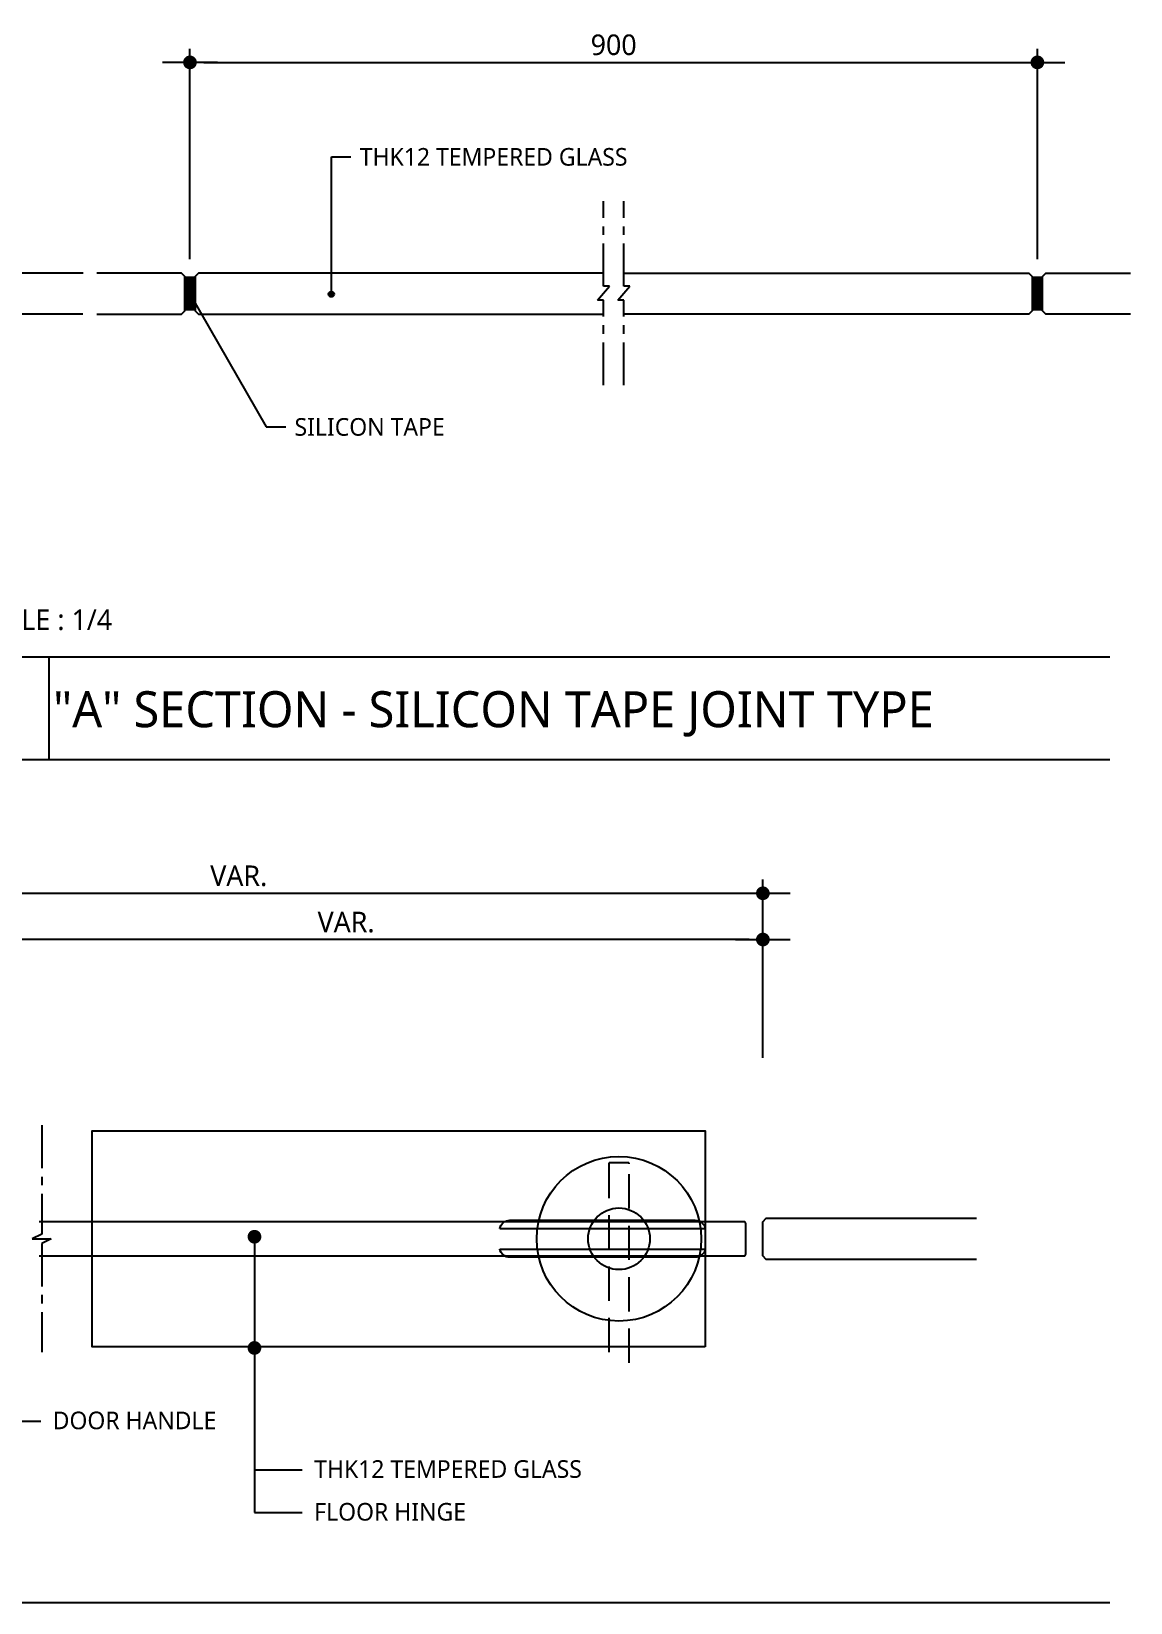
# Model space of a CAD drawing. Extents: x -3428 to 96951, y -19235 to 531574.
# Drawn here: x -2368.1 to -2047.5, y -18653 to -18194.4 of the extents above; entities that cross this region are included whole.
import ezdxf

# ---------------------------------------------------------------- set-up
doc = ezdxf.new("R2010")
doc.units = 0
doc.header["$MEASUREMENT"] = 0
doc.header["$PDMODE"] = 3
doc.header["$PDSIZE"] = -1
doc.linetypes.add('CENTER', pattern=[2, 1.25, -0.25, 0.25, -0.25])
doc.linetypes.add('DASHED', pattern=[0.75, 0.5, -0.25])
doc.layers.get('0').update_dxf_attribs({"linetype": 'CONTINUOUS'})
doc.layers.get('Defpoints').update_dxf_attribs({"color": 137, "linetype": 'CONTINUOUS'})
for name, color, linetype in [('0-KSC-CEN', 1, 'CENTER'), ('0-KSC-LEADER', 7, 'CONTINUOUS'), ('01TEX', 3, 'CONTINUOUS'), ('3', 3, 'CONTINUOUS'), ('A-CEN', 1, 'CENTER'), ('A-DIM', 7, 'CONTINUOUS'), ('A-LEAD', 7, 'CONTINUOUS'), ('A-SECT-PCN5', 5, 'CONTINUOUS'), ('A-SECT-PCN6', 6, 'CONTINUOUS'), ('A-TEXT(재료명)', 3, 'CONTINUOUS'), ('D-DETAIL', 7, 'CONTINUOUS'), ('TAG', 6, 'CONTINUOUS')]:
    doc.layers.add(name, color=color, linetype=linetype)
doc.styles.add('GAUN', font='malgun.ttf')
doc.styles.add('KSC-돋움', font='malgun.ttf')
doc.styles.add('돋음', font='malgun.ttf')
doc.styles.add('맑은고딕', font='malgun.ttf')
doc.dimstyles.new('f', dxfattribs={"dimscale": 100, "dimtxt": 3, "dimasz": 1, "dimexe": 2, "dimexo": 5, "dimgap": 1, "dimtad": 1, "dimdec": 1, "dimdsep": 46, "dimtxsty": '돋음', "dimblk": 'DOT', "dimcen": 5, "dimclrd": 7, "dimclre": 7, "dimclrt": 3, "dimadec": 0, "dimazin": 0, "dimtfac": 1, "dimtdec": 1, "dimtix": 1, "dimtmove": 2, "dimatfit": 1, "dimldrblk": 'DOT', "dimfxl": 1, "dimarcsym": 0})
doc.dimstyles.new('GAUN-4', dxfattribs={"dimscale": 4, "dimtxt": 1.5, "dimasz": 1, "dimexe": 1, "dimexo": 1, "dimgap": 0.5, "dimtad": 1, "dimdec": 1, "dimzin": 1, "dimdsep": 46, "dimlunit": 6, "dimtxsty": '맑은고딕', "dimblk": 'CJDOT', "dimcen": 0.09, "dimdle": 1, "dimclrd": 256, "dimclre": 256, "dimclrt": 3, "dimadec": 0, "dimazin": 0, "dimtfac": 1, "dimtdec": 1, "dimtix": 1, "dimtmove": 2, "dimatfit": 3, "dimfxl": 1, "dimtolj": 1, "dimtzin": 1, "dimarcsym": 0})

# ---------------------------------------------------------------- blocks, each defined once
blk = doc.blocks.new('CJDOT')
blk.add_line((-2, 0), (2, 0))
at = {"const_width": 0.5}
blk.add_lwpolyline([(-0.25, 0, 1), (0.25, 0, 1)], format="xyb", close=True, dxfattribs=at)
blk = doc.blocks.new('*D51')
at = {"layer": 'A-DIM', "lineweight": -2, "transparency": 16777216}
for p, q in [((-2377.7, -18260.95), (-2377.7, -18256.95)), ((-2353.04, -18264.95), (-2381.7, -18264.95)), ((-2377.7, -18264.95), (-2377.7, -18276.95)), ((-2353.1, -18276.95), (-2381.7, -18276.95)), ((-2377.7, -18280.95), (-2377.7, -18284.95))]:
    blk.add_line(p, q, dxfattribs=at)
at = {"layer": 'Defpoints', "color": 0, "transparency": 16777216}
for p in [(-2349.04, -18264.95), (-2377.7, -18276.95), (-2349.1, -18276.95)]:
    blk.add_point(p, dxfattribs=at)
at = {"layer": 'A-DIM', "lineweight": -2, "transparency": 16777216, "xscale": 4, "yscale": 4, "zscale": 4}
for p, rotation in [((-2377.7, -18264.95), 270), ((-2377.7, -18276.95), 90)]:
    blk.add_blockref('CJDOT', p, dxfattribs=dict(at, rotation=rotation))
at = {"layer": 'A-DIM', "color": 3, "transparency": 16777216, "insert": (-2382.82, -18270.95), "char_height": 6, "attachment_point": 5, "rotation": 90, "style": '맑은고딕'}
blk.add_mtext('\\A1;12.0', dxfattribs=at)
blk = doc.blocks.new('*D53')
at = {"layer": 'A-DIM', "lineweight": -2, "transparency": 16777216}
for p, q in [((-2321.86, -18260.95), (-2321.86, -18199.48)), ((-2074.69, -18260.95), (-2074.69, -18199.48)), ((-2317.86, -18203.48), (-2078.69, -18203.48))]:
    blk.add_line(p, q, dxfattribs=at)
at = {"layer": 'Defpoints', "color": 0, "transparency": 16777216}
for p in [(-2074.69, -18203.48), (-2321.86, -18264.95), (-2074.69, -18264.95)]:
    blk.add_point(p, dxfattribs=at)
at = {"layer": 'A-DIM', "lineweight": -2, "transparency": 16777216, "xscale": 4, "yscale": 4, "zscale": 4, "rotation": 180}
blk.add_blockref('CJDOT', (-2321.86, -18203.48), dxfattribs=at)
at = {"layer": 'A-DIM', "lineweight": -2, "transparency": 16777216, "xscale": 4, "yscale": 4, "zscale": 4}
blk.add_blockref('CJDOT', (-2074.69, -18203.48), dxfattribs=at)
at = {"layer": 'A-DIM', "color": 3, "transparency": 16777216, "insert": (-2198.28, -18198.38), "char_height": 6, "attachment_point": 5, "style": '맑은고딕'}
blk.add_mtext('\\A1;900', dxfattribs=at)
blk = doc.blocks.new('*D71')
at = {"layer": 'A-DIM', "lineweight": -2, "transparency": 16777216}
for p, q in [((-2460.5, -18493.96), (-2460.5, -18441.96)), ((-2456.5, -18445.96), (-2158.76, -18445.96)), ((-2154.76, -18493.96), (-2154.76, -18441.96))]:
    blk.add_line(p, q, dxfattribs=at)
at = {"layer": 'Defpoints', "color": 0, "transparency": 16777216}
for p in [(-2154.76, -18445.96), (-2460.5, -18497.96), (-2154.76, -18497.96)]:
    blk.add_point(p, dxfattribs=at)
at = {"layer": 'A-DIM', "lineweight": -2, "transparency": 16777216, "xscale": 4, "yscale": 4, "zscale": 4, "rotation": 180}
blk.add_blockref('CJDOT', (-2460.5, -18445.96), dxfattribs=at)
at = {"layer": 'A-DIM', "lineweight": -2, "transparency": 16777216, "xscale": 4, "yscale": 4, "zscale": 4}
blk.add_blockref('CJDOT', (-2154.76, -18445.96), dxfattribs=at)
at = {"layer": 'A-DIM', "color": 3, "transparency": 16777216, "insert": (-2307.63, -18440.91), "char_height": 6, "attachment_point": 5, "style": '맑은고딕'}
blk.add_mtext('\\A1;VAR.', dxfattribs=at)
blk = doc.blocks.new('_Dot')
at = {"color": 0, "linetype": 'ByBlock', "lineweight": -2}
blk.add_line((-0.5, 0), (-1, 0), dxfattribs=at)
at = {"color": 0, "linetype": 'ByBlock', "const_width": 0.5}
blk.add_lwpolyline([(-0.25, 0, 1), (0.25, 0, 1)], format="xyb", close=True, dxfattribs=at)
blk = doc.blocks.new('*D74')
at = {"layer": 'A-DIM', "lineweight": -2, "transparency": 16777216}
for p, q in [((-2397.88, -18493.96), (-2397.88, -18455.46)), ((-2154.76, -18493.96), (-2154.76, -18455.46)), ((-2158.76, -18459.46), (-2393.88, -18459.46))]:
    blk.add_line(p, q, dxfattribs=at)
at = {"layer": 'Defpoints', "color": 0, "transparency": 16777216}
for p in [(-2397.88, -18459.46), (-2397.88, -18497.96), (-2154.76, -18497.96)]:
    blk.add_point(p, dxfattribs=at)
at = {"layer": 'A-DIM', "lineweight": -2, "transparency": 16777216, "xscale": 4, "yscale": 4, "zscale": 4, "rotation": 180}
blk.add_blockref('CJDOT', (-2397.88, -18459.46), dxfattribs=at)
at = {"layer": 'A-DIM', "lineweight": -2, "transparency": 16777216, "xscale": 4, "yscale": 4, "zscale": 4}
blk.add_blockref('CJDOT', (-2154.76, -18459.46), dxfattribs=at)
at = {"layer": 'A-DIM', "color": 3, "transparency": 16777216, "insert": (-2276.32, -18454.41), "char_height": 6, "attachment_point": 5, "style": '맑은고딕'}
blk.add_mtext('\\A1;VAR.', dxfattribs=at)

msp = doc.modelspace()

# ---------------------------------------------------------------- hatches: boundary and pattern name
at = {"layer": 'A-LEAD'}
h = msp.add_hatch(color=256, dxfattribs=at)
edge = h.paths.add_edge_path()
edge.add_arc((-2321.82, -18271.21), 0.8, 0, 360)
h = msp.add_hatch(color=256, dxfattribs=at)
edge = h.paths.add_edge_path()
edge.add_arc((-2280.62, -18271.13), 0.8, 0, 360)

# ---------------------------------------------------------------- linework, layer by layer
at = {"layer": '0-KSC-CEN', "ltscale": 10}
msp.add_lwpolyline([(-2365.1, -18513.68), (-2365.1, -18545.41), (-2367.88, -18546.8), (-2362.32, -18546.8), (-2365.1, -18548.19), (-2365.1, -18579.93)], dxfattribs=at)
at = {"layer": '3', "color": 4}
for p, q in [((-2740.54, -18376.96), (-2053.54, -18376.96)), ((-2363.04, -18376.96), (-2363.04, -18406.96)), ((-3427.54, -18652.96), (-2053.54, -18652.96))]:
    msp.add_line(p, q, dxfattribs=at)
at = {"layer": '3'}
msp.add_line((-2740.54, -18406.96), (-2053.54, -18406.96), dxfattribs=at)
at = {"layer": 'A-CEN', "ltscale": 10}
for points in [[(-2201.28, -18297.68), (-2201.28, -18272.83), (-2203.03, -18272.83), (-2199.53, -18268.83), (-2201.28, -18268.83), (-2201.28, -18243.97)], [(-2195.28, -18297.68), (-2195.28, -18272.83), (-2197.03, -18272.83), (-2193.53, -18268.83), (-2195.28, -18268.83), (-2195.28, -18243.97)]]:
    msp.add_lwpolyline(points, dxfattribs=at)
at = {"layer": 'A-LEAD'}
for p, q in [((-2280.62, -18271.13), (-2280.62, -18231.05)), ((-2280.62, -18231.05), (-2274.9, -18231.05)), ((-2321.82, -18271.21), (-2299.65, -18309.86)), ((-2299.65, -18309.86), (-2293.93, -18309.86))]:
    msp.add_line(p, q, dxfattribs=at)
for centre in [(-2321.82, -18271.21), (-2280.62, -18271.13)]:
    msp.add_circle(centre, 0.8, dxfattribs=at)
at = {"layer": 'A-SECT-PCN5'}
for points in [[(-2349.04, -18276.95), (-2324.36, -18276.95), (-2323.36, -18275.95), (-2323.36, -18265.95), (-2324.36, -18264.95), (-2349.04, -18264.95)], [(-2201.28, -18264.95), (-2319.36, -18264.95), (-2320.36, -18265.95), (-2320.36, -18275.95), (-2319.36, -18276.95), (-2201.28, -18276.95)], [(-2195.28, -18264.95), (-2077.19, -18264.95), (-2076.19, -18265.95), (-2076.19, -18275.95), (-2077.19, -18276.95), (-2195.28, -18276.95)], [(-2047.51, -18276.95), (-2072.19, -18276.95), (-2073.19, -18275.95), (-2073.19, -18265.95), (-2072.19, -18264.95), (-2047.51, -18264.95)], [(-2092.48, -18552.8), (-2153.76, -18552.8), (-2154.76, -18551.8), (-2154.76, -18541.8), (-2153.76, -18540.8), (-2092.48, -18540.8)]]:
    msp.add_lwpolyline(points, dxfattribs=at)
at = {"layer": 'A-SECT-PCN5', "color": 8, "linetype": 'DASHED', "ltscale": 20}
msp.add_lwpolyline([(-2193.73, -18582.98), (-2193.73, -18524.91, 0.414214), (-2194.03, -18524.61), (-2199.43, -18524.61, 0.414214), (-2199.73, -18524.91), (-2199.73, -18582.98)], format="xyb", dxfattribs=at)
at = {"layer": 'A-SECT-PCN5'}
msp.add_lwpolyline([(-2365.88, -18551.8), (-2160.26, -18551.8, 0.414214), (-2159.76, -18551.3), (-2159.76, -18542.3, 0.414214), (-2160.26, -18541.8), (-2365.88, -18541.8)], format="xyb", dxfattribs=at)
at = {"layer": 'A-SECT-PCN6', "const_width": 3}
for points in [[(-2321.86, -18265.95), (-2321.86, -18275.95)], [(-2074.69, -18265.95), (-2074.69, -18275.95)]]:
    msp.add_lwpolyline(points, dxfattribs=at)
at = {"layer": 'D-DETAIL', "color": 6, "linetype": 'Continuous'}
for p, q in [((-2231.49, -18543.8), (-2171.55, -18543.8)), ((-2231.49, -18549.8), (-2171.55, -18549.8))]:
    msp.add_line(p, q, dxfattribs=at)
at = {"layer": 'D-DETAIL', "color": 8}
msp.add_lwpolyline([(-2171.55, -18578.3), (-2350.35, -18578.3), (-2350.35, -18515.3), (-2171.55, -18515.3)], close=True, dxfattribs=at)
at = {"layer": 'D-DETAIL', "color": 6, "linetype": 'Continuous'}
for points in [[(-2231.49, -18543.8, -0.356394), (-2228.55, -18541.4), (-2174.49, -18541.4, -0.356394), (-2171.55, -18543.8, -0.356394)], [(-2171.55, -18549.8, -0.356394), (-2174.49, -18552.2), (-2228.55, -18552.2, -0.356394), (-2231.49, -18549.8)]]:
    msp.add_lwpolyline(points, format="xyb", dxfattribs=at)
at = {"layer": 'D-DETAIL', "color": 8}
for radius in [24, 9]:
    msp.add_circle((-2196.73, -18546.8), radius, dxfattribs=at)

# ---------------------------------------------------------------- texts
at = {"layer": '01TEX', "style": 'GAUN'}
msp.add_text('"A" SECTION - SILICON TAPE JOINT TYPE', height=10.5, dxfattribs=at).set_placement((-2361.79, -18397.5))
at = {"layer": 'A-TEXT(재료명)', "style": 'KSC-돋움'}
for s, height, p in [('SCALE : 1/4', 6, (-2385.24, -18369.13)), ('DOOR HANDLE', 5.1429, (-2361.9, -18602.38)), ('THK12 TEMPERED GLASS', 5.1429, (-2285.63, -18616.56)), ('FLOOR HINGE', 5.1429, (-2285.63, -18629.04))]:
    msp.add_text(s, height=height, dxfattribs=at).set_placement(p)
at = {"layer": 'TAG', "color": 3, "style": 'KSC-돋움'}
for s, p in [('THK12 TEMPERED GLASS', (-2272.33, -18233.61)), ('SILICON TAPE', (-2291.36, -18312.43))]:
    msp.add_text(s, height=5.1429, dxfattribs=at).set_placement(p)

# ---------------------------------------------------------------- dimensions: what is measured, and where the dimension line sits
at = {"layer": 'A-DIM'}
for base, p1, p2, text, picture, middle in [((-2074.69, -18203.48), (-2321.86, -18264.95), (-2074.69, -18264.95), '900', '*D53', (-2198.28, -18198.38)), ((-2154.76, -18445.96), (-2460.5, -18497.96), (-2154.76, -18497.96), 'VAR.', '*D71', (-2307.63, -18440.91))]:
    dim = msp.add_linear_dim(base=base, p1=p1, p2=p2, text=text, dimstyle='GAUN-4', dxfattribs=at)
    dim.commit()
    dim.dimension.update_dxf_attribs({"geometry": picture, "text_midpoint": middle})
dim = msp.add_linear_dim(base=(-2377.7, -18276.95), p1=(-2349.04, -18264.95), p2=(-2349.1, -18276.95), angle=90, dimstyle='GAUN-4', dxfattribs=at)
dim.commit()
dim.dimension.update_dxf_attribs({"geometry": '*D51', "text_midpoint": (-2382.82, -18270.95)})
dim = msp.add_linear_dim(base=(-2397.88, -18459.46), p1=(-2154.76, -18497.96), p2=(-2397.88, -18497.96), angle=180, text='VAR.', dimstyle='GAUN-4', dxfattribs=at)
dim.commit()
dim.dimension.update_dxf_attribs({"geometry": '*D74', "text_midpoint": (-2276.32, -18454.41)})

# ---------------------------------------------------------------- leaders
at = {"layer": '0-KSC-LEADER'}
msp.add_leader([(-2396.57, -18572.96), (-2396.57, -18600.05), (-2365.38, -18600.05)], dimstyle='f', override={"dimscale": 2, "dimdle": 2, "dimclrd": 7}, dxfattribs=at)
at = {"layer": 'A-LEAD'}
for points in [[(-2303.05, -18546.2), (-2303.05, -18614.23), (-2289.1, -18614.23)], [(-2303.05, -18578.65), (-2303.05, -18626.71), (-2289.1, -18626.71)]]:
    msp.add_leader(points, dimstyle='f', override={"dimscale": 4, "dimdle": 2, "dimclrd": 7}, dxfattribs=at)

doc.saveas('drawing.dxf')
